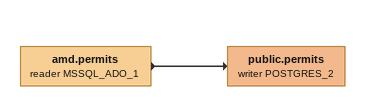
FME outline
amd.permits (reader MSSQL_ADO_1)
    -> public.permits (writer POSTGRES_2)
public.permits (writer POSTGRES_2)
